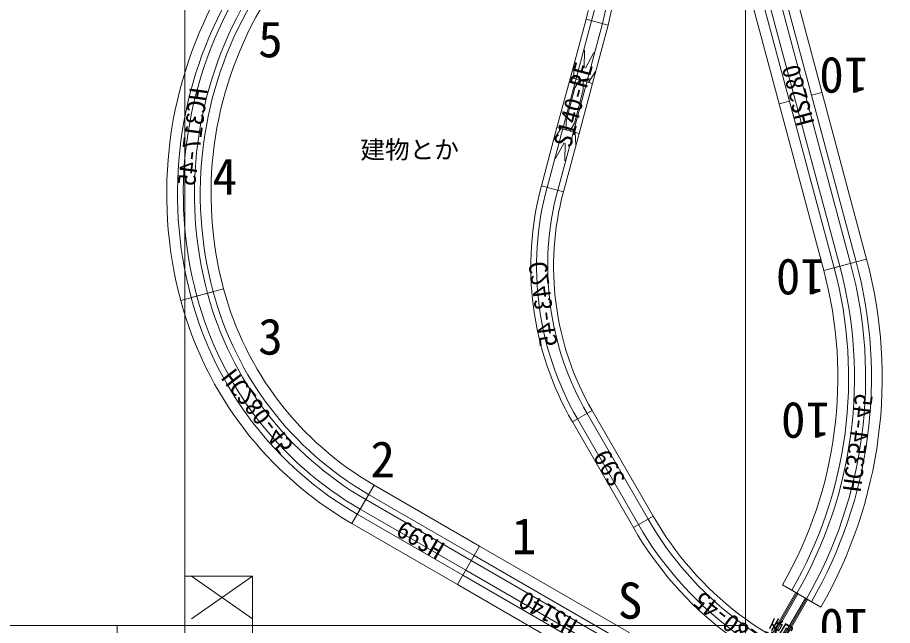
# Model space of a CAD drawing. Units: millimetres, scale not verified. Extents: x -3071 to 7470, y -7531 to 4357.
# Drawn here: x 4076 to 4786, y -863 to -370 of the extents above; entities that cross this region are included whole.
import ezdxf
from ezdxf.enums import TextEntityAlignment as Align

# ---------------------------------------------------------------- set-up
doc = ezdxf.new("R2010")
doc.units = ezdxf.units.MM
doc.header["$LTSCALE"] = 8
doc.linetypes.add('DOUBLE_CHAIN1', pattern=[8.8, 5, -1, 0.6, -0.6, 0.6, -1])
for name, color, linetype, lineweight in [('0-0', 7, 'Continuous', 9), ('0-2', 3, 'Continuous', 9), ('0-7', 4, 'Continuous', 9), ('0-B', 1, 'DOUBLE_CHAIN1', 9), ('0-C', 1, 'DOUBLE_CHAIN1', 9)]:
    doc.layers.add(name, color=color, linetype=linetype, lineweight=lineweight)
doc.styles.add('ＭＳ ゴシック', font='')
doc.styles.get('ＭＳ ゴシック').set_extended_font_data('MS Gothic')

# ---------------------------------------------------------------- blocks, each defined once
blk = doc.blocks.new('3人掛け机')
at = {"layer": '0-7'}
for p, q in [((40, 455), (40, 400)), ((40, 400), (0, 400)), ((1804, 400), (1764, 400))]:
    blk.add_line(p, q, dxfattribs=at)
at = {"layer": '0-7', "color": 1}
for p, q in [((40, 400), (5.5, 449.5)), ((40, 449.5), (5.5, 400))]:
    blk.add_line(p, q, dxfattribs=at)
at = {"layer": '0-7', "color": 6}
blk.add_lwpolyline([(0, 0), (1804, 0), (1804, 455), (0, 455)], close=True, dxfattribs=at)
blk = doc.blocks.new('2人掛け机右')
at = {"layer": '0-7', "color": 6}
blk.add_lwpolyline([(0, 0), (1204, 0), (1204, 455), (0, 455)], close=True, dxfattribs=at)
blk = doc.blocks.new('2人掛け机共通(1)')
at = {"layer": '0-7', "color": 6}
blk.add_lwpolyline([(0, 0), (1204, 0), (1204, 455), (0, 455)], close=True, dxfattribs=at)
at = {"layer": '0-7'}
blk.add_lwpolyline([(40, 455), (40, 400), (0, 400)], dxfattribs=at)
blk = doc.blocks.new('N_TOMIX _ S140')
at = {"layer": '0-0'}
for p, q in [((0, 18.5), (0, 0)), ((0, 18.5), (140, 18.5)), ((140, 18.5), (140, 0)), ((0, 0), (140, 0))]:
    blk.add_line(p, q, dxfattribs=at)
at = {"layer": '0-0', "color": 2}
for p, q in [((0, 13.75), (140, 13.75)), ((0, 4.75), (140, 4.75))]:
    blk.add_line(p, q, dxfattribs=at)
at = {"layer": '0-0', "color": 3, "style": 'ＭＳ ゴシック'}
blk.add_text('S140', height=14.66, dxfattribs=at).set_placement((49.909, -0.795), align=Align.BOTTOM_LEFT)
blk = doc.blocks.new('N_TOMIX _ HS140')
at = {"layer": '0-0', "color": 3}
for p, q in [((0, 27.25), (140, 27.25)), ((0, -8.75), (140, -8.75))]:
    blk.add_line(p, q, dxfattribs=at)
at = {"layer": '0-0'}
for p, q in [((0, 27.25), (0, -8.75)), ((140, 27.25), (140, -8.75)), ((0, 18.5), (0, 0)), ((140, 18.5), (140, 0))]:
    blk.add_line(p, q, dxfattribs=at)
blk.add_blockref('N_TOMIX _ S140', (0, 0), dxfattribs=at)
at = {"layer": '0-0', "color": 3, "style": 'ＭＳ ゴシック'}
blk.add_text('H', height=14.66, dxfattribs=at).set_placement((39.909, -0.795), align=Align.BOTTOM_LEFT)
blk = doc.blocks.new('N_TOMIX _ S99')
at = {"layer": '0-0'}
for p, q in [((0, 18.5), (0, 0)), ((0, 18.5), (99, 18.5)), ((99, 18.5), (99, 0)), ((0, 0), (99, 0))]:
    blk.add_line(p, q, dxfattribs=at)
at = {"layer": '0-0', "color": 2}
for p, q in [((0, 13.75), (99, 13.75)), ((0, 4.75), (99, 4.75))]:
    blk.add_line(p, q, dxfattribs=at)
at = {"layer": '0-0', "color": 3, "style": 'ＭＳ ゴシック'}
blk.add_text('S99', height=14.66, dxfattribs=at).set_placement((34.395, -0.868), align=Align.BOTTOM_LEFT)
blk = doc.blocks.new('N_TOMIX _ HS99')
at = {"layer": '0-0', "color": 3}
for p, q in [((0, 27.25), (99, 27.25)), ((0, -8.75), (99, -8.75))]:
    blk.add_line(p, q, dxfattribs=at)
at = {"layer": '0-0'}
for p, q in [((0, 27.25), (0, -8.75)), ((99, 27.25), (99, -8.75)), ((0, 18.5), (0, 0)), ((99, 18.5), (99, 0))]:
    blk.add_line(p, q, dxfattribs=at)
blk.add_blockref('N_TOMIX _ S99', (0, 0), dxfattribs=at)
at = {"layer": '0-0', "color": 3, "style": 'ＭＳ ゴシック'}
blk.add_text('H', height=14.66, dxfattribs=at).set_placement((24.395, -0.868), align=Align.BOTTOM_LEFT)
blk = doc.blocks.new('N_TOMIX _ C317-45')
at = {"layer": '0-0'}
for p, q in [((0, 0), (0, 18.5)), ((217.612, -90.138), (230.694, -77.056))]:
    blk.add_line(p, q, dxfattribs=at)
for radius in [326.25, 307.75]:
    blk.add_arc((0, -307.75), radius, 45, 90, dxfattribs=at)
at = {"layer": '0-0', "color": 2}
for radius in [321.5, 312.5]:
    blk.add_arc((0, -307.75), radius, 45, 90, dxfattribs=at)
at = {"layer": '0-0', "color": 3, "style": 'ＭＳ ゴシック'}
blk.add_text('C317-45', height=14.66, rotation=337.5, dxfattribs=at).set_placement((85.277, -12.196), align=Align.BOTTOM_LEFT)
blk = doc.blocks.new('N_TOMIX _ HC317-45')
at = {"layer": '0-0'}
for p, q in [((0, -8.75), (0, 27.25)), ((211.425, -96.325), (236.881, -70.869))]:
    blk.add_line(p, q, dxfattribs=at)
at = {"layer": '0-0', "color": 3}
for radius in [335, 299]:
    blk.add_arc((0, -307.75), radius, 45, 90, dxfattribs=at)
at = {"layer": '0-0'}
blk.add_blockref('N_TOMIX _ C317-45', (0, 0), dxfattribs=at)
at = {"layer": '0-0', "color": 3, "style": 'ＭＳ ゴシック'}
blk.add_text('H', height=14.66, rotation=337.5, dxfattribs=at).set_placement((76.038, -8.369), align=Align.BOTTOM_LEFT)
blk = doc.blocks.new('N_TOMIX _ C280-45')
at = {"layer": '0-0'}
for p, q in [((0, 0), (0, 18.5)), ((191.449, -79.301), (204.531, -66.219))]:
    blk.add_line(p, q, dxfattribs=at)
for radius in [289.25, 270.75]:
    blk.add_arc((0, -270.75), radius, 45, 90, dxfattribs=at)
at = {"layer": '0-0', "color": 2}
for radius in [284.5, 275.5]:
    blk.add_arc((0, -270.75), radius, 45, 90, dxfattribs=at)
at = {"layer": '0-0', "color": 3, "style": 'ＭＳ ゴシック'}
blk.add_text('C280-45', height=14.66, rotation=337.5, dxfattribs=at).set_placement((71.301, -8.958), align=Align.BOTTOM_LEFT)
blk = doc.blocks.new('N_TOMIX _ HC280-45')
at = {"layer": '0-0'}
for p, q in [((0, -8.75), (0, 27.25)), ((185.262, -85.488), (210.718, -60.032))]:
    blk.add_line(p, q, dxfattribs=at)
at = {"layer": '0-0', "color": 3}
for radius in [298, 262]:
    blk.add_arc((0, -270.75), radius, 45, 90, dxfattribs=at)
at = {"layer": '0-0'}
blk.add_blockref('N_TOMIX _ C280-45', (0, 0), dxfattribs=at)
at = {"layer": '0-0', "color": 3, "style": 'ＭＳ ゴシック'}
blk.add_text('H', height=14.66, rotation=337.5, dxfattribs=at).set_placement((62.062, -5.131), align=Align.BOTTOM_LEFT)
blk = doc.blocks.new('N_TOMIX _ デッキガーダー橋')
at = {"layer": '0-0'}
for p, q in [((0, 18.5), (0, 0)), ((140, 18.5), (140, 0))]:
    blk.add_line(p, q, dxfattribs=at)
at = {"layer": '0-0', "color": 4}
for p, q in [((0, 14.75), (140, 14.75)), ((0, 12.75), (140, 12.75)), ((0, 5.75), (140, 5.75)), ((0, 3.75), (140, 3.75))]:
    blk.add_line(p, q, dxfattribs=at)
at = {"layer": '0-0', "color": 2}
for p, q in [((0, 13.75), (140, 13.75)), ((0, 4.75), (140, 4.75))]:
    blk.add_line(p, q, dxfattribs=at)
at = {"layer": '0-0', "color": 3, "style": 'ＭＳ ゴシック'}
blk.add_text('ガーダー橋', height=14.66, dxfattribs=at).set_placement((15.86, -0.977), align=Align.BOTTOM_LEFT)
blk = doc.blocks.new('N_TOMIX _ C354-45')
at = {"layer": '0-0'}
for p, q in [((0, 0), (0, 18.5)), ((243.775, -100.975), (256.857, -87.893))]:
    blk.add_line(p, q, dxfattribs=at)
for radius in [363.25, 344.75]:
    blk.add_arc((0, -344.75), radius, 45, 90, dxfattribs=at)
at = {"layer": '0-0', "color": 2}
for radius in [358.5, 349.5]:
    blk.add_arc((0, -344.75), radius, 45, 90, dxfattribs=at)
at = {"layer": '0-0', "color": 3, "style": 'ＭＳ ゴシック'}
blk.add_text('C354-45', height=14.66, rotation=337.5, dxfattribs=at).set_placement((98.598, -12.705), align=Align.BOTTOM_LEFT)
blk = doc.blocks.new('N_TOMIX _ HC354-45')
at = {"layer": '0-0'}
for p, q in [((0, -8.75), (0, 27.25)), ((237.588, -107.162), (263.044, -81.706))]:
    blk.add_line(p, q, dxfattribs=at)
at = {"layer": '0-0', "color": 3}
for radius in [372, 336]:
    blk.add_arc((0, -344.75), radius, 45, 90, dxfattribs=at)
at = {"layer": '0-0'}
blk.add_blockref('N_TOMIX _ C354-45', (0, 0), dxfattribs=at)
at = {"layer": '0-0', "color": 3, "style": 'ＭＳ ゴシック'}
blk.add_text('H', height=14.66, rotation=337.5, dxfattribs=at).set_placement((89.359, -8.878), align=Align.BOTTOM_LEFT)
blk = doc.blocks.new('N_TOMIX _ S280(1)')
at = {"layer": '0-0'}
for p, q in [((0, 18.5), (280, 18.5)), ((0, 18.5), (0, 0)), ((280, 18.5), (280, 0)), ((0, 0), (280, 0))]:
    blk.add_line(p, q, dxfattribs=at)
at = {"layer": '0-0', "color": 2}
for p, q in [((0, 13.75), (280, 13.75)), ((0, 4.75), (280, 4.75))]:
    blk.add_line(p, q, dxfattribs=at)
at = {"layer": '0-0', "color": 3, "style": 'ＭＳ ゴシック'}
blk.add_text('S280', height=14.66, dxfattribs=at).set_placement((127.953, -0.977), align=Align.BOTTOM_LEFT)
blk = doc.blocks.new('N_TOMIX _ HS280')
at = {"layer": '0-0', "color": 3}
for p, q in [((0, 27.25), (280, 27.25)), ((0, -8.75), (280, -8.75))]:
    blk.add_line(p, q, dxfattribs=at)
at = {"layer": '0-0'}
for p, q in [((0, 27.25), (0, -8.75)), ((140, 27.25), (140, 18.5)), ((280, 27.25), (280, -8.75)), ((0, 18.5), (0, 0)), ((280, 18.5), (280, 0)), ((140, 0), (140, -8.75))]:
    blk.add_line(p, q, dxfattribs=at)
blk.add_blockref('N_TOMIX _ S280(1)', (0, 0), dxfattribs=at)
at = {"layer": '0-0', "color": 3, "style": 'ＭＳ ゴシック'}
blk.add_text('H', height=14.66, dxfattribs=at).set_placement((117.953, -0.977), align=Align.BOTTOM_LEFT)
blk = doc.blocks.new('2人掛け机共通')
at = {"layer": '0-7', "color": 6}
blk.add_lwpolyline([(0, 0), (1204, 0), (1204, 455), (0, 455)], close=True, dxfattribs=at)
blk = doc.blocks.new('N_TOMIX _ S99(1)')
at = {"layer": '0-0'}
for p, q in [((0, 18.5), (0, 0)), ((0, 18.5), (99, 18.5)), ((99, 18.5), (99, 0)), ((0, 0), (99, 0))]:
    blk.add_line(p, q, dxfattribs=at)
at = {"layer": '0-0', "color": 2}
for p, q in [((0, 13.75), (99, 13.75)), ((0, 4.75), (99, 4.75))]:
    blk.add_line(p, q, dxfattribs=at)
at = {"layer": '0-0', "color": 3, "style": 'ＭＳ ゴシック'}
blk.add_text('S99', height=14.66, dxfattribs=at).set_placement((36.725, -0.249), align=Align.BOTTOM_LEFT)
blk = doc.blocks.new('N_TOMIX _ C243-45')
at = {"layer": '0-0'}
for p, q in [((0, 0), (0, 18.5)), ((165.286, -68.464), (178.368, -55.382))]:
    blk.add_line(p, q, dxfattribs=at)
for radius in [252.25, 233.75]:
    blk.add_arc((0, -233.75), radius, 45, 90, dxfattribs=at)
at = {"layer": '0-0', "color": 2}
for radius in [247.5, 238.5]:
    blk.add_arc((0, -233.75), radius, 45, 90, dxfattribs=at)
at = {"layer": '0-0', "color": 3, "style": 'ＭＳ ゴシック'}
blk.add_text('C243-45', height=14.66, rotation=337.5, dxfattribs=at).set_placement((55.577, -4.998), align=Align.BOTTOM_LEFT)
blk = doc.blocks.new('N_TOMIX _ S140-RE(1)')
at = {"layer": '0-0'}
for p, q in [((0, 18.5), (0, 0)), ((0, 18.5), (49, 18.5)), ((91, 18.5), (140, 18.5)), ((140, 18.5), (140, 0)), ((0, 0), (49, 0)), ((91, 0), (140, 0))]:
    blk.add_line(p, q, dxfattribs=at)
at = {"layer": '0-0', "color": 4}
for p, q in [((39, 18.5), (49, 15.25)), ((91, 18.5), (49, 18.5)), ((91, 18.5), (91, 0)), ((101, 18.5), (91, 15.25)), ((38.5, 9.75), (24.5, 13.25)), ((24.5, 5.25), (38.5, 8.75)), ((49, 10.85), (56, 12.75)), ((56, 5.75), (49, 7.65)), ((56, 12.75), (84, 12.75)), ((91, 10.85), (84, 12.75)), ((84, 5.75), (91, 7.65)), ((115.5, 13.25), (101.5, 9.75)), ((101.5, 8.75), (115.5, 5.25)), ((39, 0), (49, 3.25)), ((56, 5.75), (84, 5.75)), ((91, 3.25), (101, 0))]:
    blk.add_line(p, q, dxfattribs=at)
at = {"layer": '0-0', "color": 2}
for p, q in [((0, 13.75), (140, 13.75)), ((0, 4.75), (140, 4.75))]:
    blk.add_line(p, q, dxfattribs=at)
at = {"layer": '0-0', "color": 4}
blk.add_lwpolyline([(49, 18.5), (49, 0), (91, 0)], dxfattribs=at)
at = {"layer": '0-0', "color": 3, "style": 'ＭＳ ゴシック'}
blk.add_text('S140-RE', height=14.66, dxfattribs=at).set_placement((35.46, -1.12), align=Align.BOTTOM_LEFT)

msp = doc.modelspace()

# ---------------------------------------------------------------- block references
at = {"layer": '0-7'}
for name, p, rotation in [('3人掛け机', (4666.481, -863.074), 90), ('2人掛け机共通', (4211.481, -863.074), 90), ('2人掛け机右', (4666.481, -259.074), 270), ('2人掛け机共通(1)', (3756.481, -863.074), 270), ('3人掛け机', (4666.481, -2667.074), 90)]:
    msp.add_blockref(name, p, dxfattribs=dict(at, rotation=rotation))
at = {"layer": '0-B'}
for name, p, rotation in [('N_TOMIX _ HS280', (4756.334, -568.118), 105), ('N_TOMIX _ HS99', (4446.347, -806.234), 150), ('N_TOMIX _ HS140', (4567.59, -876.234), 150), ('N_TOMIX _ デッキガーダー橋', (4650.046, -965.003), 60)]:
    msp.add_blockref(name, p, dxfattribs=dict(at, rotation=rotation))
at = {"layer": '0-B', "yscale": -1}
for name, p, rotation in [('N_TOMIX _ HC317-45', (4265.205, -358.806), 240), ('N_TOMIX _ HC354-45', (4704.024, -834.509), 60), ('N_TOMIX _ HC280-45', (4234.461, -592.333), 285)]:
    msp.add_blockref(name, p, dxfattribs=dict(at, rotation=rotation))
at = {"layer": '0-C'}
for name, p, rotation in [('N_TOMIX _ C243-45', (4513.701, -193.907), 300), ('N_TOMIX _ S140-RE(1)', (4518.688, -511.299), 75), ('N_TOMIX _ S99(1)', (4591.539, -774.409), 120), ('N_TOMIX _ C280-45', (4755.941, -900.559), 165)]:
    msp.add_blockref(name, p, dxfattribs=dict(at, rotation=rotation))
at = {"layer": '0-C', "yscale": -1, "rotation": 255}
msp.add_blockref('N_TOMIX _ C243-45', (4518.688, -511.299), dxfattribs=at)

# ---------------------------------------------------------------- texts
at = {"layer": '0-2', "style": 'ＭＳ ゴシック'}
for s, height, p in [('5', 29.33, (4270.972, -410.981)), ('建物とか', 14.66, (4353.916, -488.841)), ('4', 29.33, (4233.867, -522.294)), ('3', 29.33, (4270.972, -652.158)), ('2', 29.33, (4362.046, -751.665)), ('1', 29.33, (4476.731, -814.068)), ('S', 29.33, (4562.865, -866.351))]:
    msp.add_text(s, height=height, dxfattribs=at).set_placement(p, align=Align.BOTTOM_LEFT)
for p in [(4766.249, -393.568), (4731.037, -557.197), (4735.19, -673.5), (4766.249, -840.96)]:
    msp.add_text('10', height=29.33, rotation=180, dxfattribs=at).set_placement(p, align=Align.BOTTOM_LEFT)

doc.saveas('drawing.dxf')
